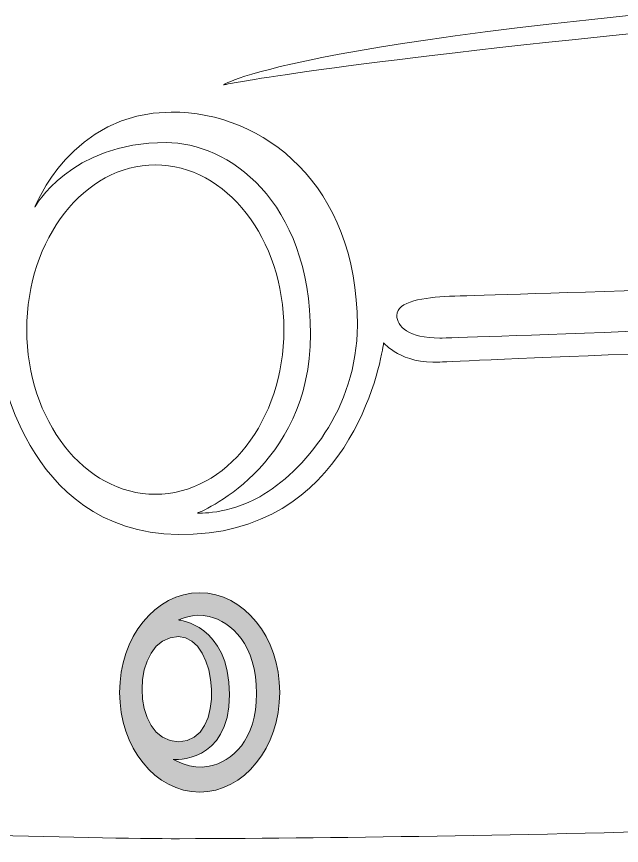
# Model space of a CAD drawing. Header units: inches. Extents: x 0 to 11.9, y 0.1 to 11.9.
# Drawn here: x 2.694 to 3.544, y 4.089 to 5.255 of the extents above; entities that cross this region are included whole.
import ezdxf

# ---------------------------------------------------------------- set-up
doc = ezdxf.new("R2010")
doc.units = ezdxf.units.IN
doc.header["$MEASUREMENT"] = 0
doc.layers.add('Layer 1', color=7, linetype='Continuous')

# ---------------------------------------------------------------- blocks, each defined once
blk = doc.blocks.new('block 2')
at = {"layer": 'Layer 1', "true_color": 0xffffff}
h = blk.add_hatch(color=7, dxfattribs=at)
h.dxf.hatch_style = 2
edge = h.paths.add_edge_path()
edge.add_spline(control_points=[(2.9512, 4.1641), (3.0133, 4.1641), (3.0637, 4.2269), (3.0637, 4.3044), (3.0637, 4.3818), (3.0133, 4.4446), (2.9512, 4.4446), (2.889, 4.4446), (2.8386, 4.3818), (2.8386, 4.3044), (2.8386, 4.2269), (2.889, 4.1641), (2.9512, 4.1641)], knot_values=[0, 0, 0, 0, 1, 1, 1, 2, 2, 2, 3, 3, 3, 4, 4, 4, 4], degree=3, periodic=1)
edge = h.paths.add_edge_path()
edge.add_spline(control_points=[(2.9646, 4.4112), (2.9955, 4.4034), (3.0312, 4.3718), (3.0312, 4.3027), (3.0312, 4.2374), (2.9963, 4.2065), (2.9646, 4.2004), (2.9383, 4.1953), (2.9141, 4.2102), (2.9141, 4.2102), (2.9141, 4.2102), (2.993, 4.2028), (2.993, 4.3015), (2.993, 4.4001), (2.9215, 4.4062), (2.9215, 4.4062), (2.9215, 4.4062), (2.942, 4.4169), (2.9646, 4.4112)], knot_values=[0, 0, 0, 0, 1, 1, 1, 2, 2, 2, 3, 3, 3, 4, 4, 4, 5, 5, 5, 6, 6, 6, 6], degree=3, periodic=1)
edge = h.paths.add_edge_path()
edge.add_spline(control_points=[(2.9215, 4.3828), (2.9769, 4.3828), (2.9899, 4.2349), (2.9215, 4.2349), (2.853, 4.2349), (2.853, 4.3828), (2.9215, 4.3828)], knot_values=[0, 0, 0, 0, 1, 1, 1, 2, 2, 2, 2], degree=3, periodic=1)
at = {"layer": 'Layer 1', "lineweight": 0}
for points, knots in [([(7.7615, 4.2666), (7.7383, 4.3854), (7.5935, 4.3893), (7.5935, 4.3893), (7.5783, 4.4128), (7.5699, 4.4447), (7.5699, 4.4447), (7.5968, 4.4884), (7.5464, 4.5405), (7.5464, 4.5405), (7.5464, 4.5405), (7.5548, 4.7186), (7.5884, 4.8328), (7.622, 4.9471), (7.664, 5.1235), (7.4994, 5.2092), (7.3347, 5.2949), (6.9532, 5.3502), (6.9532, 5.3502), (6.9532, 5.3502), (6.9221, 5.3904), (6.8213, 5.4508), (6.7205, 5.5113), (6.6111, 5.509), (6.6111, 5.509), (6.6111, 5.509), (6.3763, 5.9003), (6.2936, 6.0232), (6.2109, 6.1462), (6.1617, 6.1619), (6.032, 6.1999), (5.9023, 6.2379), (5.8621, 6.2647), (5.719, 6.3385), (5.5759, 6.4123), (5.4887, 6.4324), (5.0795, 6.4347), (4.6704, 6.4369), (4.648, 6.4861), (3.8341, 6.4369), (3.0203, 6.3877), (2.9375, 6.3385), (2.8436, 6.2424), (2.7806, 6.1778), (2.8235, 6.1418), (2.8235, 6.1418), (2.8149, 6.1275), (2.353, 5.399), (2.353, 5.399), (2.353, 5.399), (1.7868, 5.3839), (1.2189, 5.3235), (0.651, 5.263), (0.4578, 5.1756), (0.4578, 5.1756), (0.3318, 5.189), (0.2091, 5.0697), (0.2276, 4.8698), (0.2461, 4.6699), (0.3419, 4.6278), (0.3419, 4.6278), (0.3419, 4.6278), (0.3872, 4.5438), (0.3872, 4.3825), (0.3872, 4.2212), (0.3536, 4.1977), (0.3536, 4.1977), (0.3536, 4.1977), (0.2688, 4.1963), (0.2394, 4.1893), (0.1688, 4.1725), (0.1503, 4.0986), (0.1705, 4.0062), (0.1906, 3.9138), (0.2797, 3.8886), (0.2797, 3.8886), (0.3049, 3.7626), (0.3822, 3.6651), (0.5166, 3.6567), (0.651, 3.6483), (0.8661, 3.6466), (0.8661, 3.6466), (0.8661, 3.6516), (0.8543, 3.4248), (0.9282, 3.2753), (1.043, 3.0431), (1.1752, 2.9813), (1.4961, 2.988), (1.817, 2.9947), (1.9061, 3.3492), (1.9061, 3.3492), (2.0086, 3.366), (2.2404, 3.4299), (2.2404, 3.4299), (2.2404, 3.4299), (2.8638, 3.4164), (2.8638, 3.4164), (2.8638, 3.4164), (2.8789, 3.3946), (2.9461, 3.3711), (3.0133, 3.3475), (3.2368, 3.3123), (3.2368, 3.3123), (3.2368, 3.3123), (3.2603, 3.1795), (3.3594, 3.0216), (3.4586, 2.8637), (3.6871, 2.8485), (3.9442, 2.8906), (4.2012, 2.9325), (4.2768, 3.2971), (4.2768, 3.2971), (4.3524, 3.2534), (4.4852, 3.2283), (4.6213, 3.2451), (4.7574, 3.2619), (4.8531, 3.4114), (4.8531, 3.4114), (4.8531, 3.4114), (6.2539, 3.5925), (6.2611, 3.5542), (6.3031, 3.3307), (6.3938, 3.1409), (6.498, 3.1274), (6.6022, 3.114), (6.7819, 3.1106), (6.871, 3.1325), (6.96, 3.1543), (7.0861, 3.3022), (7.1415, 3.5475), (7.1816, 3.7249), (7.1633, 3.9373), (7.1633, 3.9373), (7.1953, 3.9423), (7.2558, 3.9356), (7.2558, 3.9356), (7.2524, 3.8583), (7.2205, 3.8129), (7.2205, 3.8129), (7.2205, 3.8129), (7.4322, 3.8449), (7.5515, 3.897), (7.6708, 3.949), (7.6775, 4.0935), (7.6775, 4.0935), (7.6775, 4.0935), (7.7867, 4.1372), (7.7615, 4.2666)], [0, 0, 0, 0, 1, 1, 1, 2, 2, 2, 3, 3, 3, 4, 4, 4, 5, 5, 5, 6, 6, 6, 7, 7, 7, 8, 8, 8, 9, 9, 9, 10, 10, 10, 11, 11, 11, 12, 12, 12, 13, 13, 13, 14, 14, 14, 15, 15, 15, 16, 16, 16, 17, 17, 17, 18, 18, 18, 19, 19, 19, 20, 20, 20, 21, 21, 21, 22, 22, 22, 23, 23, 23, 24, 24, 24, 25, 25, 25, 26, 26, 26, 27, 27, 27, 28, 28, 28, 29, 29, 29, 30, 30, 30, 31, 31, 31, 32, 32, 32, 33, 33, 33, 34, 34, 34, 35, 35, 35, 36, 36, 36, 37, 37, 37, 38, 38, 38, 39, 39, 39, 40, 40, 40, 41, 41, 41, 42, 42, 42, 43, 43, 43, 44, 44, 44, 45, 45, 45, 46, 46, 46, 47, 47, 47, 48, 48, 48, 49, 49, 49, 49]), ([(2.9847, 5.1588), (2.9847, 5.1588), (3.0889, 5.2293), (3.9744, 5.2915), (4.4316, 5.3236), (4.7691, 5.3302), (4.8531, 5.3335), (4.9371, 5.3369), (5.0447, 5.2982), (5.132, 5.1958), (5.2194, 5.0933), (5.295, 4.9437), (5.3538, 4.9235), (5.3538, 4.9235), (5.3101, 4.8983), (5.2362, 5.016), (5.1622, 5.1336), (5.0278, 5.3033), (4.8447, 5.305), (4.6616, 5.3066), (4.0046, 5.2764), (3.5594, 5.231), (3.1141, 5.1857), (2.9847, 5.1588), (2.9847, 5.1588)], [0, 0, 0, 0, 1, 1, 1, 2, 2, 2, 3, 3, 3, 4, 4, 4, 5, 5, 5, 6, 6, 6, 7, 7, 7, 8, 8, 8, 8]), ([(3.107, 4.8082), (3.107, 4.9974), (2.99, 5.0777), (2.904, 5.0777), (2.7687, 5.0777), (2.7193, 4.9867), (2.7193, 4.9867), (2.7193, 4.9867), (2.7705, 5.1206), (2.9113, 5.1206), (3.0412, 5.1206), (3.1729, 5.0188), (3.1729, 4.8206), (3.1729, 4.7031), (3.0972, 4.6147), (3.0357, 4.5796), (2.9912, 4.5543), (2.9479, 4.5564), (2.9479, 4.5564), (2.9479, 4.5564), (3.107, 4.6189), (3.107, 4.8082)], [0, 0, 0, 0, 1, 1, 1, 2, 2, 2, 3, 3, 3, 4, 4, 4, 5, 5, 5, 6, 6, 6, 7, 7, 7, 7]), ([(2.8889, 4.583), (2.789, 4.583), (2.7081, 4.6867), (2.7081, 4.8146), (2.7081, 4.9426), (2.789, 5.0462), (2.8889, 5.0462), (2.9887, 5.0462), (3.0696, 4.9426), (3.0696, 4.8146), (3.0696, 4.6867), (2.9887, 4.583), (2.8889, 4.583)], [0, 0, 0, 0, 1, 1, 1, 2, 2, 2, 3, 3, 3, 4, 4, 4, 4]), ([(0.8274, 4.8003), (0.8274, 4.8003), (0.9686, 4.979), (1.6927, 4.9572), (2.1145, 4.9444), (2.3714, 4.879), (2.5026, 4.8278), (2.5966, 4.791), (2.605, 4.7522), (2.605, 4.7522), (2.6302, 4.7539), (2.6739, 4.7522), (2.6739, 4.7522), (2.6739, 4.7522), (2.7193, 4.4985), (2.9646, 4.5287), (3.1797, 4.5552), (3.2099, 4.7959), (3.2099, 4.7959), (3.2099, 4.7959), (3.2351, 4.7656), (3.2889, 4.769), (3.3427, 4.7723), (5.0379, 4.8395), (5.1085, 4.8412), (5.1791, 4.8429), (5.1925, 4.8278), (5.2261, 4.7908), (5.2597, 4.7539), (5.4193, 4.5724), (5.5386, 4.4296), (5.6579, 4.2868), (5.6714, 4.2868), (5.7739, 4.2918), (5.8764, 4.2968), (6.3631, 4.3501), (6.5837, 4.3573), (7.202, 4.3775), (7.5448, 4.4161), (7.5448, 4.4161), (7.5448, 4.4161), (7.5565, 4.3926), (7.5565, 4.3926), (7.5364, 4.3691), (7.454, 4.3489), (7.2003, 4.3321), (6.9466, 4.3153), (5.3135, 4.1843), (4.6717, 4.1507), (4.0299, 4.1171), (3.4082, 4.1003), (2.9226, 4.0986), (2.8098, 4.0982), (2.4085, 4.1104), (2.4085, 4.1104), (2.4102, 4.1406), (2.3934, 4.1893), (2.3934, 4.1893), (2.4522, 4.1944), (2.5457, 4.2172), (2.5815, 4.2935), (2.6196, 4.3747), (2.6292, 4.4725), (2.6101, 4.5657), (2.5982, 4.6239), (2.5748, 4.6907), (2.5412, 4.7152), (2.4053, 4.8147), (2.0657, 4.8984), (1.5734, 4.8984), (1.0878, 4.8984), (0.8846, 4.7858), (0.8274, 4.7343), (0.8274, 4.7343), (0.8084, 4.7108), (0.795, 4.6413), (0.7815, 4.5719), (0.7793, 4.358), (0.7793, 4.358), (0.7065, 4.3434), (0.6628, 4.2739), (0.6628, 4.2291), (0.6628, 4.1843), (0.6611, 4.1759), (0.6611, 4.1759), (0.6611, 4.1759), (0.3973, 4.1911), (0.3973, 4.1911), (0.3973, 4.1911), (0.4141, 4.1967), (0.4175, 4.3176), (0.4175, 4.3176), (0.4323, 4.2756), (0.4645, 4.2583), (0.4937, 4.2426), (0.5458, 4.2481), (0.5737, 4.2784), (0.6325, 4.3423), (0.6157, 4.4532), (0.5637, 4.4952), (0.5345, 4.5186), (0.4914, 4.5136), (0.4544, 4.4935), (0.4301, 4.4802), (0.4191, 4.4616), (0.4191, 4.4616), (0.4141, 4.517), (0.3906, 4.6094), (0.3906, 4.6094), (0.6645, 4.5069), (0.7216, 4.8127), (0.7216, 4.8127), (0.7518, 4.8059), (0.8274, 4.8003), (0.8274, 4.8003)], [0, 0, 0, 0, 1, 1, 1, 2, 2, 2, 3, 3, 3, 4, 4, 4, 5, 5, 5, 6, 6, 6, 7, 7, 7, 8, 8, 8, 9, 9, 9, 10, 10, 10, 11, 11, 11, 12, 12, 12, 13, 13, 13, 14, 14, 14, 15, 15, 15, 16, 16, 16, 17, 17, 17, 18, 18, 18, 19, 19, 19, 20, 20, 20, 21, 21, 21, 22, 22, 22, 23, 23, 23, 24, 24, 24, 25, 25, 25, 26, 26, 26, 27, 27, 27, 28, 28, 28, 29, 29, 29, 30, 30, 30, 31, 31, 31, 32, 32, 32, 33, 33, 33, 34, 34, 34, 35, 35, 35, 36, 36, 36, 37, 37, 37, 38, 38, 38, 38]), ([(7.5313, 4.4934), (7.5548, 4.4934), (7.5565, 4.4548), (7.5414, 4.4514), (7.5263, 4.4481), (7.3818, 4.438), (7.2373, 4.4279), (7.0928, 4.4178), (6.5786, 4.3977), (6.4442, 4.3876), (6.3098, 4.3775), (5.8528, 4.3355), (5.7755, 4.3305), (5.6983, 4.3254), (5.6831, 4.3389), (5.6462, 4.3725), (5.6092, 4.4061), (5.2933, 4.7707), (5.2547, 4.8211), (5.216, 4.8715), (5.1673, 4.8782), (5.0968, 4.8732), (5.0262, 4.8681), (3.3326, 4.8026), (3.2889, 4.8026), (3.2452, 4.8026), (3.2284, 4.8194), (3.2284, 4.8345), (3.2284, 4.8547), (3.267, 4.8597), (3.3023, 4.8614), (3.3376, 4.8631), (4.9522, 4.9101), (5.1001, 4.9135), (5.248, 4.9169), (5.2631, 4.8799), (5.2933, 4.8396), (5.3236, 4.7993), (5.6361, 4.4397), (5.673, 4.4044), (5.71, 4.3691), (5.7352, 4.3691), (5.789, 4.3725), (5.8427, 4.3758), (6.3283, 4.4212), (6.4426, 4.4279), (6.5568, 4.4346), (7.5078, 4.4934), (7.5313, 4.4934)], [0, 0, 0, 0, 1, 1, 1, 2, 2, 2, 3, 3, 3, 4, 4, 4, 5, 5, 5, 6, 6, 6, 7, 7, 7, 8, 8, 8, 9, 9, 9, 10, 10, 10, 11, 11, 11, 12, 12, 12, 13, 13, 13, 14, 14, 14, 15, 15, 15, 16, 16, 16, 16]), ([(2.9512, 4.1641), (3.0133, 4.1641), (3.0637, 4.2269), (3.0637, 4.3044), (3.0637, 4.3818), (3.0133, 4.4446), (2.9512, 4.4446), (2.889, 4.4446), (2.8386, 4.3818), (2.8386, 4.3044), (2.8386, 4.2269), (2.889, 4.1641), (2.9512, 4.1641)], [0, 0, 0, 0, 1, 1, 1, 2, 2, 2, 3, 3, 3, 4, 4, 4, 4]), ([(2.9646, 4.4112), (2.9955, 4.4034), (3.0312, 4.3718), (3.0312, 4.3027), (3.0312, 4.2374), (2.9963, 4.2065), (2.9646, 4.2004), (2.9383, 4.1953), (2.9141, 4.2102), (2.9141, 4.2102), (2.9141, 4.2102), (2.993, 4.2028), (2.993, 4.3015), (2.993, 4.4001), (2.9215, 4.4062), (2.9215, 4.4062), (2.9215, 4.4062), (2.942, 4.4169), (2.9646, 4.4112)], [0, 0, 0, 0, 1, 1, 1, 2, 2, 2, 3, 3, 3, 4, 4, 4, 5, 5, 5, 6, 6, 6, 6]), ([(2.9215, 4.3828), (2.9769, 4.3828), (2.9899, 4.2349), (2.9215, 4.2349), (2.853, 4.2349), (2.853, 4.3828), (2.9215, 4.3828)], [0, 0, 0, 0, 1, 1, 1, 2, 2, 2, 2]), ([(7.5414, 3.9334), (7.4417, 3.8897), (7.2771, 3.8572), (7.2771, 3.8572), (7.2771, 3.8572), (7.3129, 3.9199), (7.3084, 3.995), (7.3039, 4.07), (7.2882, 4.0891), (7.2423, 4.0891), (7.1964, 4.0891), (6.9332, 4.0823), (6.829, 4.0689), (6.7248, 4.0555), (6.7125, 4.0275), (6.68, 3.9143), (6.6475, 3.8012), (6.5899, 3.6937), (6.4308, 3.6567), (6.4308, 3.6567), (6.4224, 3.6836), (6.3552, 3.6752), (6.288, 3.6668), (4.717, 3.5105), (4.6498, 3.5038), (4.5826, 3.4971), (4.5641, 3.5072), (4.5893, 3.5693), (4.6145, 3.6315), (4.6145, 3.739), (4.6061, 3.7995), (4.5977, 3.86), (4.5826, 3.8835), (4.4885, 3.8835), (4.3944, 3.8835), (4.0026, 3.8593), (3.8685, 3.8466), (3.7627, 3.8365), (3.7286, 3.7657), (3.7005, 3.7239), (3.6484, 3.6466), (3.6165, 3.5752), (3.5359, 3.5727), (3.3225, 3.566), (2.2343, 3.6298), (2.2343, 3.6298), (2.2376, 3.6298), (2.2858, 3.6298), (2.3497, 3.8057), (2.3497, 3.8057), (2.8716, 3.7832), (3.1338, 3.7765), (3.3958, 3.7698), (3.533, 3.8349), (3.5392, 3.9389), (3.5448, 4.033), (3.444, 4.0723), (3.444, 4.0723), (3.444, 4.0723), (4.0858, 4.0801), (4.7232, 4.1193), (5.3605, 4.1585), (6.0035, 4.2112), (6.549, 4.2526), (7.0659, 4.2919), (7.4751, 4.305), (7.5567, 4.3567), (7.5612, 4.3596), (7.5647, 4.3626), (7.5672, 4.3657), (7.5672, 4.3657), (7.64, 4.331), (7.6411, 4.2055), (7.6422, 4.0801), (7.6411, 3.9771), (7.5414, 3.9334)], [0, 0, 0, 0, 1, 1, 1, 2, 2, 2, 3, 3, 3, 4, 4, 4, 5, 5, 5, 6, 6, 6, 7, 7, 7, 8, 8, 8, 9, 9, 9, 10, 10, 10, 11, 11, 11, 12, 12, 12, 13, 13, 13, 14, 14, 14, 15, 15, 15, 16, 16, 16, 17, 17, 17, 18, 18, 18, 19, 19, 19, 20, 20, 20, 21, 21, 21, 22, 22, 22, 23, 23, 23, 24, 24, 24, 25, 25, 25, 25])]:
    blk.add_open_spline(points, degree=3, knots=knots, dxfattribs=at)

msp = doc.modelspace()

# ---------------------------------------------------------------- block references
at = {"layer": 'Layer 1'}
msp.add_blockref('block 2', (0, 0), dxfattribs=at)

doc.saveas('drawing.dxf')
